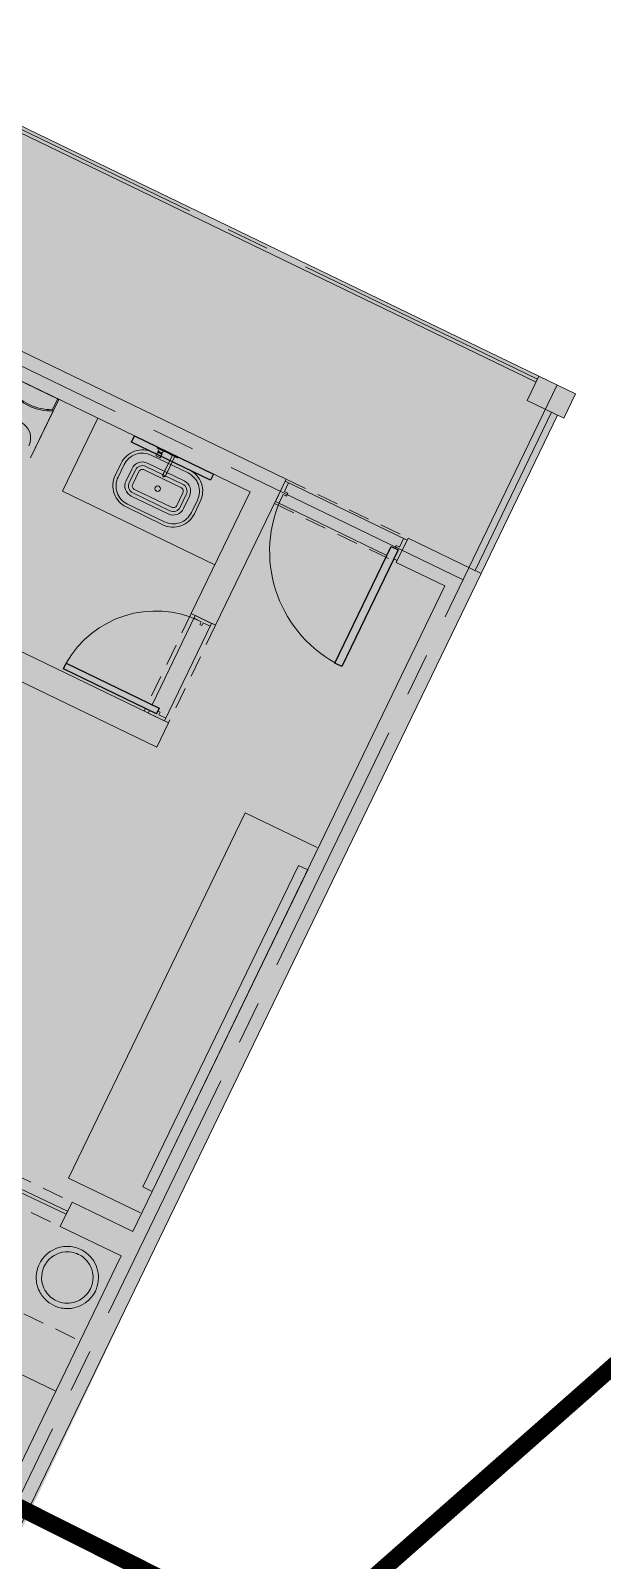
# Model space of a CAD drawing. Header units: metres. Extents: x -466 to 1322, y -1072 to 50.
# Drawn here: x 448.9 to 453.12, y -443.05 to -431.74 of the extents above; entities that cross this region are included whole.
import ezdxf

# ---------------------------------------------------------------- set-up
doc = ezdxf.new("R2010")
doc.units = ezdxf.units.M
for name, pattern in [('B1 P BAJA$0$HIDDEN', [9.525, 6.35, -3.175]), ('CENTER2', [28.575, 19.05, -3.175, 3.175, -3.175]), ('Hidden 1_16_', [0.002381, 0.001587, -0.00079375]), ('OCULTA2', [0.3, 0.2, -0.1])]:
    doc.linetypes.add(name, pattern=pattern)
for name, color, linetype, lineweight in [('A - CANCEL', 2, 'Continuous', 0), ('A - Hatch muros', 4, 'Continuous', 0), ('A - MURO BAJO', 2, 'Continuous', 0), ('A - PROY', 250, 'B1 P BAJA$0$HIDDEN', 0), ('A-ACCESORIOS DE BAÑO', 6, 'Continuous', 0), ('A-DOOR', 2, 'Continuous', 9), ('A-EJES', 61, 'CENTER2', 0), ('A-Fixt', 122, 'Continuous', 5), ('A-MUEBLES', 5, 'Continuous', 0), ('A-MURO INT', 4, 'Continuous', 0)]:
    doc.layers.add(name, color=color, linetype=linetype, lineweight=lineweight)
for name, color, linetype in [('A-MIRROR', 8, 'Continuous'), ('A-PUERTA', 2, 'Continuous'), ('Poligono Fisico', 3, 'Continuous')]:
    doc.layers.add(name, color=color, linetype=linetype)
doc.layers.add('Hatch Exterior', color=7, linetype='Continuous', lineweight=0, true_color=0xa99b89)
doc.layers.add('Hatch Interior', color=7, linetype='Continuous', lineweight=0, true_color=0xaf6350)

# ---------------------------------------------------------------- blocks, each defined once
blk = doc.blocks.new('JVAS_Puerta - 0_90 X 2_10-V18-Planta Baja')
at = {"color": 0}
for p, q in [((-0.425, -0.0425), (-0.425, -0.9025)), ((-0.374, -0.0425), (-0.425, -0.0425)), ((-0.374, -0.9025), (-0.374, -0.0425)), ((-0.425, -0.9025), (-0.374, -0.9025))]:
    blk.add_line(p, q, dxfattribs=at)
at = {"layer": 'A - PROY', "color": 18, "linetype": 'Continuous', "ltscale": 100, "true_color": 0x000000}
blk.add_arc((-0.425, -0.0525), 0.85, 273.43981, 0, dxfattribs=at)
at = {"layer": 'A-DOOR', "color": 253, "linetype": 'Continuous', "ltscale": 100}
for p, q in [((-0.45, 0.0425), (0.45, 0.0425)), ((-0.374, -0.1075), (0.45, -0.1075))]:
    blk.add_line(p, q, dxfattribs=at)
at = {"layer": 'A-DOOR'}
for p, q in [((-0.425, 0.0425), (-0.45, 0.0425)), ((-0.45, 0.0425), (-0.45, -0.1075)), ((-0.425, -0.0225), (-0.425, 0.0425)), ((0.45, 0.0425), (0.425, 0.0425)), ((0.425, 0.0425), (0.425, -0.0225)), ((0.45, -0.1075), (0.45, 0.0425)), ((-0.4, -0.0225), (-0.425, -0.0225)), ((-0.425, -0.1075), (-0.425, -0.0425)), ((-0.425, -0.0425), (-0.4, -0.0425)), ((-0.4, -0.0425), (-0.4, -0.0225)), ((0.425, -0.0225), (0.4, -0.0225)), ((0.4, -0.0225), (0.4, -0.0425)), ((0.4, -0.0425), (0.425, -0.0425)), ((0.425, -0.0425), (0.425, -0.1075)), ((-0.45, -0.1075), (-0.425, -0.1075)), ((0.425, -0.1075), (0.45, -0.1075))]:
    blk.add_line(p, q, dxfattribs=at)
blk = doc.blocks.new('monomando powder room')
at = {"layer": 'A-ACCESORIOS DE BAÑO'}
for p, q in [((-98.773, -159.223), (-98.773, -159.222)), ((-98.767, -159.222), (-98.773, -159.222)), ((-98.773, -159.222), (-98.767, -159.222)), ((-98.773, -159.224), (-98.773, -159.223)), ((-98.773, -159.223), (-98.773, -159.223)), ((-98.773, -159.225), (-98.773, -159.224)), ((-98.773, -159.227), (-98.773, -159.225)), ((-98.773, -159.228), (-98.773, -159.227)), ((-98.773, -159.306), (-98.773, -159.228)), ((-98.766, -159.223), (-98.767, -159.222)), ((-98.766, -159.224), (-98.766, -159.223)), ((-98.766, -159.224), (-98.766, -159.223)), ((-98.766, -159.223), (-98.766, -159.223)), ((-98.766, -159.223), (-98.766, -159.223)), ((-98.766, -159.225), (-98.766, -159.224)), ((-98.766, -159.224), (-98.766, -159.224)), ((-98.766, -159.226), (-98.766, -159.224)), ((-98.766, -159.224), (-98.766, -159.224)), ((-98.766, -159.226), (-98.766, -159.225)), ((-98.766, -159.227), (-98.766, -159.226)), ((-98.766, -159.227), (-98.766, -159.226)), ((-98.766, -159.228), (-98.766, -159.227)), ((-98.766, -159.228), (-98.766, -159.227)), ((-98.766, -159.229), (-98.766, -159.228)), ((-98.766, -159.239), (-98.766, -159.228)), ((-98.766, -159.306), (-98.766, -159.228)), ((-98.773, -159.384), (-98.773, -159.306)), ((-98.773, -159.384), (-98.773, -159.306)), ((-98.766, -159.232), (-98.766, -159.229)), ((-98.766, -159.231), (-98.766, -159.23)), ((-98.766, -159.233), (-98.766, -159.231)), ((-98.766, -159.237), (-98.766, -159.232)), ((-98.766, -159.238), (-98.766, -159.233)), ((-98.766, -159.243), (-98.766, -159.237)), ((-98.766, -159.239), (-98.766, -159.238)), ((-98.747, -159.239), (-98.766, -159.239)), ((-98.766, -159.24), (-98.766, -159.239)), ((-98.766, -159.239), (-98.747, -159.239)), ((-98.766, -159.239), (-98.766, -159.239)), ((-98.766, -159.241), (-98.766, -159.24)), ((-98.766, -159.244), (-98.766, -159.241)), ((-98.766, -159.249), (-98.766, -159.243)), ((-98.766, -159.248), (-98.766, -159.244)), ((-98.766, -159.252), (-98.766, -159.248)), ((-98.766, -159.256), (-98.766, -159.249)), ((-98.766, -159.256), (-98.766, -159.252)), ((-98.766, -159.261), (-98.766, -159.256)), ((-98.766, -159.264), (-98.766, -159.256)), ((-98.766, -159.265), (-98.766, -159.261)), ((-98.766, -159.27), (-98.766, -159.264)), ((-98.766, -159.269), (-98.766, -159.265)), ((-98.766, -159.272), (-98.766, -159.269)), ((-98.766, -159.276), (-98.766, -159.27)), ((-98.766, -159.273), (-98.766, -159.272)), ((-98.747, -159.273), (-98.766, -159.273)), ((-98.766, -159.306), (-98.766, -159.273)), ((-98.766, -159.275), (-98.766, -159.273)), ((-98.766, -159.273), (-98.747, -159.273)), ((-98.766, -159.274), (-98.766, -159.273)), ((-98.766, -159.274), (-98.766, -159.273)), ((-98.766, -159.279), (-98.766, -159.275)), ((-98.766, -159.281), (-98.766, -159.276)), ((-98.766, -159.282), (-98.766, -159.279)), ((-98.766, -159.283), (-98.766, -159.281)), ((-98.766, -159.283), (-98.766, -159.282)), ((-98.766, -159.284), (-98.766, -159.283)), ((-98.766, -159.384), (-98.766, -159.306)), ((-98.766, -159.384), (-98.766, -159.306)), ((-98.766, -159.343), (-98.766, -159.306)), ((-98.766, -159.329), (-98.766, -159.328)), ((-98.766, -159.332), (-98.766, -159.329)), ((-98.766, -159.331), (-98.766, -159.33)), ((-98.766, -159.333), (-98.766, -159.331)), ((-98.766, -159.337), (-98.766, -159.332)), ((-98.766, -159.338), (-98.766, -159.333)), ((-98.766, -159.343), (-98.766, -159.337)), ((-98.766, -159.343), (-98.766, -159.338)), ((-98.766, -159.341), (-98.766, -159.34)), ((-98.766, -159.343), (-98.766, -159.341)), ((-98.766, -159.342), (-98.766, -159.342)), ((-98.747, -159.24), (-98.747, -159.239)), ((-98.743, -159.24), (-98.747, -159.24)), ((-98.747, -159.241), (-98.747, -159.24)), ((-98.747, -159.24), (-98.747, -159.24)), ((-98.747, -159.24), (-98.743, -159.24)), ((-98.747, -159.24), (-98.747, -159.24)), ((-98.747, -159.242), (-98.747, -159.24)), ((-98.747, -159.24), (-98.747, -159.24)), ((-98.747, -159.243), (-98.747, -159.241)), ((-98.747, -159.245), (-98.747, -159.242)), ((-98.747, -159.245), (-98.747, -159.243)), ((-98.747, -159.249), (-98.747, -159.245)), ((-98.747, -159.248), (-98.747, -159.245)), ((-98.747, -159.252), (-98.747, -159.248)), ((-98.747, -159.252), (-98.747, -159.249)), ((-98.747, -159.256), (-98.747, -159.252)), ((-98.747, -159.256), (-98.747, -159.252)), ((-98.747, -159.261), (-98.747, -159.256)), ((-98.747, -159.261), (-98.747, -159.256)), ((-98.747, -159.265), (-98.747, -159.261)), ((-98.747, -159.264), (-98.747, -159.261)), ((-98.747, -159.268), (-98.747, -159.264)), ((-98.747, -159.268), (-98.747, -159.265)), ((-98.747, -159.27), (-98.747, -159.268)), ((-98.747, -159.271), (-98.747, -159.268)), ((-98.747, -159.272), (-98.747, -159.27)), ((-98.747, -159.273), (-98.747, -159.271)), ((-98.747, -159.273), (-98.747, -159.272)), ((-98.747, -159.272), (-98.747, -159.272)), ((-98.747, -159.272), (-98.743, -159.272)), ((-98.743, -159.272), (-98.747, -159.272)), ((-98.747, -159.273), (-98.747, -159.273)), ((-98.747, -159.273), (-98.747, -159.273)), ((-98.747, -159.273), (-98.747, -159.273)), ((-98.729, -159.239), (-98.743, -159.239)), ((-98.743, -159.24), (-98.743, -159.239)), ((-98.742, -159.24), (-98.743, -159.239)), ((-98.743, -159.239), (-98.729, -159.239)), ((-98.741, -159.241), (-98.743, -159.24)), ((-98.743, -159.24), (-98.743, -159.24)), ((-98.743, -159.273), (-98.743, -159.272)), ((-98.743, -159.272), (-98.741, -159.272)), ((-98.743, -159.273), (-98.742, -159.273)), ((-98.743, -159.273), (-98.729, -159.273)), ((-98.743, -159.273), (-98.743, -159.273)), ((-98.729, -159.273), (-98.743, -159.273)), ((-98.741, -159.242), (-98.742, -159.24)), ((-98.742, -159.273), (-98.741, -159.271)), ((-98.74, -159.244), (-98.741, -159.242)), ((-98.741, -159.271), (-98.74, -159.268)), ((-98.739, -159.248), (-98.74, -159.244)), ((-98.74, -159.268), (-98.739, -159.265)), ((-98.739, -159.252), (-98.739, -159.248)), ((-98.739, -159.256), (-98.739, -159.252)), ((-98.739, -159.261), (-98.739, -159.256)), ((-98.739, -159.265), (-98.739, -159.261)), ((-98.729, -159.239), (-98.712, -159.239)), ((-98.712, -159.239), (-98.729, -159.239)), ((-98.726, -159.273), (-98.729, -159.273)), ((-98.729, -159.273), (-98.726, -159.273)), ((-98.726, -159.273), (-98.712, -159.273)), ((-98.712, -159.273), (-98.726, -159.273)), ((-98.71, -159.239), (-98.712, -159.239)), ((-98.712, -159.239), (-98.71, -159.239)), ((-98.712, -159.273), (-98.71, -159.273)), ((-98.71, -159.273), (-98.712, -159.273)), ((-98.71, -159.24), (-98.71, -159.239)), ((-98.71, -159.24), (-98.71, -159.24)), ((-98.71, -159.256), (-98.71, -159.24)), ((-98.71, -159.273), (-98.71, -159.256)), ((-98.71, -159.273), (-98.71, -159.273)), ((-98.71, -159.273), (-98.71, -159.273)), ((-98.773, -159.386), (-98.773, -159.384)), ((-98.773, -159.387), (-98.773, -159.386)), ((-98.773, -159.389), (-98.773, -159.387)), ((-98.773, -159.39), (-98.773, -159.389)), ((-98.773, -159.39), (-98.773, -159.39)), ((-98.773, -159.39), (-98.767, -159.39)), ((-98.773, -159.39), (-98.773, -159.39)), ((-98.767, -159.39), (-98.773, -159.39)), ((-98.767, -159.39), (-98.766, -159.39)), ((-98.766, -159.343), (-98.766, -159.342)), ((-98.766, -159.349), (-98.766, -159.343)), ((-98.765, -159.344), (-98.766, -159.343)), ((-98.766, -159.345), (-98.766, -159.343)), ((-98.766, -159.348), (-98.766, -159.345)), ((-98.766, -159.352), (-98.766, -159.348)), ((-98.766, -159.356), (-98.766, -159.349)), ((-98.766, -159.356), (-98.766, -159.352)), ((-98.766, -159.361), (-98.766, -159.356)), ((-98.766, -159.364), (-98.766, -159.356)), ((-98.766, -159.364), (-98.766, -159.361)), ((-98.766, -159.37), (-98.766, -159.364)), ((-98.766, -159.368), (-98.766, -159.364)), ((-98.766, -159.37), (-98.766, -159.368)), ((-98.766, -159.37), (-98.765, -159.369)), ((-98.766, -159.384), (-98.766, -159.37)), ((-98.766, -159.384), (-98.766, -159.37)), ((-98.766, -159.376), (-98.766, -159.37)), ((-98.766, -159.372), (-98.766, -159.37)), ((-98.766, -159.375), (-98.766, -159.37)), ((-98.766, -159.371), (-98.766, -159.37)), ((-98.766, -159.371), (-98.766, -159.371)), ((-98.766, -159.372), (-98.766, -159.372)), ((-98.766, -159.379), (-98.766, -159.375)), ((-98.766, -159.381), (-98.766, -159.376)), ((-98.766, -159.382), (-98.766, -159.379)), ((-98.766, -159.383), (-98.766, -159.381)), ((-98.766, -159.383), (-98.766, -159.382)), ((-98.766, -159.384), (-98.766, -159.383)), ((-98.766, -159.386), (-98.766, -159.384)), ((-98.766, -159.386), (-98.766, -159.384)), ((-98.766, -159.387), (-98.766, -159.386)), ((-98.766, -159.387), (-98.766, -159.386)), ((-98.766, -159.388), (-98.766, -159.387)), ((-98.766, -159.388), (-98.766, -159.387)), ((-98.766, -159.389), (-98.766, -159.388)), ((-98.766, -159.389), (-98.766, -159.388)), ((-98.766, -159.389), (-98.766, -159.389)), ((-98.766, -159.389), (-98.766, -159.389)), ((-98.766, -159.39), (-98.766, -159.389)), ((-98.766, -159.39), (-98.766, -159.389)), ((-98.766, -159.39), (-98.766, -159.39)), ((-98.764, -159.345), (-98.765, -159.344)), ((-98.765, -159.369), (-98.764, -159.368)), ((-98.763, -159.346), (-98.764, -159.345)), ((-98.764, -159.368), (-98.763, -159.367)), ((-98.762, -159.346), (-98.763, -159.346)), ((-98.763, -159.346), (-98.763, -159.346)), ((-98.763, -159.346), (-98.762, -159.346)), ((-98.763, -159.367), (-98.762, -159.367)), ((-98.762, -159.367), (-98.763, -159.367)), ((-98.763, -159.367), (-98.763, -159.367)), ((-98.65, -159.346), (-98.762, -159.346)), ((-98.762, -159.346), (-98.65, -159.346)), ((-98.65, -159.367), (-98.762, -159.367)), ((-98.762, -159.367), (-98.65, -159.367)), ((-98.646, -159.346), (-98.65, -159.346)), ((-98.65, -159.346), (-98.646, -159.346)), ((-98.646, -159.367), (-98.65, -159.367)), ((-98.65, -159.367), (-98.646, -159.367)), ((-98.646, -159.346), (-98.642, -159.346)), ((-98.642, -159.346), (-98.646, -159.346)), ((-98.642, -159.367), (-98.646, -159.367)), ((-98.646, -159.367), (-98.642, -159.367)), ((-98.642, -159.346), (-98.638, -159.346)), ((-98.638, -159.346), (-98.642, -159.346)), ((-98.638, -159.367), (-98.642, -159.367)), ((-98.642, -159.367), (-98.638, -159.367)), ((-98.634, -159.346), (-98.638, -159.346)), ((-98.638, -159.346), (-98.634, -159.346)), ((-98.638, -159.367), (-98.634, -159.367)), ((-98.634, -159.367), (-98.638, -159.367)), ((-98.63, -159.346), (-98.634, -159.346)), ((-98.634, -159.346), (-98.63, -159.346)), ((-98.634, -159.367), (-98.63, -159.367)), ((-98.63, -159.367), (-98.634, -159.367)), ((-98.627, -159.346), (-98.63, -159.346)), ((-98.63, -159.346), (-98.627, -159.346)), ((-98.627, -159.367), (-98.63, -159.367)), ((-98.63, -159.367), (-98.627, -159.367)), ((-98.624, -159.346), (-98.627, -159.346)), ((-98.627, -159.346), (-98.624, -159.346)), ((-98.624, -159.367), (-98.627, -159.367)), ((-98.627, -159.367), (-98.624, -159.367)), ((-98.624, -159.346), (-98.622, -159.346)), ((-98.622, -159.346), (-98.624, -159.346)), ((-98.624, -159.367), (-98.622, -159.367)), ((-98.622, -159.367), (-98.624, -159.367)), ((-98.622, -159.346), (-98.62, -159.346)), ((-98.62, -159.346), (-98.622, -159.346)), ((-98.622, -159.367), (-98.62, -159.367)), ((-98.62, -159.367), (-98.622, -159.367)), ((-98.606, -159.346), (-98.62, -159.346)), ((-98.62, -159.346), (-98.606, -159.346)), ((-98.62, -159.367), (-98.606, -159.367)), ((-98.606, -159.367), (-98.62, -159.367)), ((-98.603, -159.346), (-98.606, -159.346)), ((-98.606, -159.367), (-98.603, -159.367)), ((-98.601, -159.347), (-98.603, -159.346)), ((-98.603, -159.367), (-98.601, -159.366)), ((-98.599, -159.349), (-98.601, -159.347)), ((-98.601, -159.366), (-98.599, -159.364)), ((-98.597, -159.351), (-98.599, -159.349)), ((-98.599, -159.364), (-98.597, -159.362)), ((-98.596, -159.354), (-98.597, -159.351)), ((-98.597, -159.362), (-98.596, -159.359)), ((-98.596, -159.356), (-98.596, -159.354)), ((-98.596, -159.356), (-98.596, -159.354)), ((-98.596, -159.359), (-98.596, -159.356)), ((-98.596, -159.359), (-98.596, -159.356))]:
    blk.add_line(p, q, dxfattribs=at)

msp = doc.modelspace()

# ---------------------------------------------------------------- hatches: boundary and pattern name
at = {"layer": 'A - Hatch muros', "transparency": 33554687}
h = msp.add_hatch(color=256, dxfattribs=at)
h.dxf.hatch_style = 1
h.paths.add_polyline_path([(422.679, -430.243), (426.118, -423.131), (426.658, -423.392), (426.571, -423.572), (426.211, -423.398), (423.904, -428.17), (424.354, -428.387), (424.267, -428.567), (423.817, -428.35), (422.859, -430.33)])
h.paths.add_polyline_path([(429.569, -427.021), (430.352, -425.4), (427.651, -424.095), (427.216, -424.995), (427.036, -424.908), (427.558, -423.827), (433.5, -426.7), (432.978, -427.78), (432.798, -427.693), (433.233, -426.793), (430.532, -425.487), (429.749, -427.108), (432.63, -428.501), (432.543, -428.681), (429.662, -427.288), (428.225, -430.259), (428.675, -430.477), (428.588, -430.657), (428.138, -430.439), (427.181, -432.42), (427.001, -432.333), (427.958, -430.352), (427.508, -430.134), (427.595, -429.954), (428.045, -430.172), (429.482, -427.201), (426.601, -425.808), (426.688, -425.628)])
h.paths.add_polyline_path([(432.46, -432.528), (431.502, -434.509), (431.322, -434.422), (432.28, -432.441), (431.83, -432.224), (431.917, -432.044), (432.367, -432.261), (434.674, -427.49), (434.313, -427.315), (434.401, -427.135), (435.301, -427.571), (435.214, -427.751), (434.854, -427.577), (432.547, -432.348), (432.997, -432.566), (432.91, -432.746)])
h.paths.add_polyline_path([(438.212, -431.199), (438.995, -429.579), (436.294, -428.273), (435.859, -429.173), (435.679, -429.086), (436.201, -428.006), (442.143, -430.879), (441.621, -431.959), (441.441, -431.872), (441.876, -430.972), (439.175, -429.666), (438.392, -431.286), (441.273, -432.679), (441.186, -432.859), (438.305, -431.466), (436.868, -434.437), (437.318, -434.655), (437.231, -434.835), (436.781, -434.618), (435.824, -436.598), (435.644, -436.511), (436.601, -434.53), (436.151, -434.313), (436.238, -434.133), (436.688, -434.35), (438.125, -431.379), (435.244, -429.987), (435.331, -429.807)])
h.paths.add_polyline_path([(443.317, -431.668), (441.01, -436.44), (440.56, -436.222), (440.472, -436.402), (440.923, -436.62), (439.965, -438.6), (440.145, -438.687), (441.103, -436.707), (441.553, -436.924), (441.64, -436.744), (441.19, -436.527), (443.497, -431.755), (443.857, -431.929), (443.944, -431.749), (443.043, -431.314), (442.956, -431.494)])
h.paths.add_polyline_path([(446.855, -435.378), (447.638, -433.757), (444.937, -432.451), (444.502, -433.352), (444.322, -433.265), (444.844, -432.184), (450.786, -435.057), (450.264, -436.137), (450.084, -436.05), (450.519, -435.15), (447.818, -433.844), (447.035, -435.465), (449.916, -436.858), (449.829, -437.038), (446.948, -435.645), (445.511, -438.616), (445.961, -438.834), (445.874, -439.014), (445.424, -438.796), (444.467, -440.777), (444.287, -440.69), (445.244, -438.709), (444.794, -438.491), (444.881, -438.311), (445.331, -438.529), (446.768, -435.558), (443.887, -434.165), (443.974, -433.985)])
h.paths.add_polyline_path([(452.227, -435.753), (451.686, -435.492), (451.599, -435.672), (451.959, -435.846), (449.653, -440.618), (449.204, -440.401), (449.114, -440.58), (449.566, -440.798), (448.608, -442.779), (448.788, -442.866)])
h = msp.add_hatch(color=256, dxfattribs=at)
h.dxf.hatch_style = 1
h.paths.add_polyline_path([(431.034, -423.842), (431.304, -423.972), (431.217, -424.152), (430.947, -424.022)])
h.paths.add_polyline_path([(435.369, -425.937), (435.639, -426.068), (435.552, -426.248), (435.281, -426.117)])
h.paths.add_polyline_path([(439.69, -428.026), (439.96, -428.157), (439.873, -428.337), (439.603, -428.207)])
h.paths.add_polyline_path([(444.011, -430.116), (444.282, -430.246), (444.195, -430.426), (443.924, -430.296)])
h.paths.add_polyline_path([(448.333, -432.205), (448.603, -432.336), (448.516, -432.516), (448.246, -432.385)])
h.paths.add_polyline_path([(452.654, -434.294), (452.925, -434.425), (452.837, -434.605), (452.567, -434.474)])
at = {"layer": 'Hatch Exterior', "transparency": 33554687}
h = msp.add_hatch(color=256, dxfattribs=at)
h.dxf.hatch_style = 1
h.paths.add_polyline_path([(422.679, -430.243), (427.181, -432.42), (431.502, -434.509), (448.805, -442.874), (449.746, -440.885), (423.817, -428.35), (423.637, -428.263)])
at = {"layer": 'Hatch Interior', "transparency": 33554687}
h = msp.add_hatch(color=256, dxfattribs=at)
h.dxf.hatch_style = 1
edge = h.paths.add_edge_path()
edge.add_line((417.738, -422.606), (419.386, -424.817))
edge.add_arc((419.72, -425.432), 0.7, 36.6996, 118.5178, ccw=False)
edge.add_line((420.281, -425.014), (421.644, -423.998))
edge.add_line((421.644, -423.998), (425.111, -425.674))
edge.add_line((425.111, -425.674), (423.817, -428.35))
edge.add_line((423.817, -428.35), (449.746, -440.885))
edge.add_line((449.746, -440.885), (452.227, -435.753))
edge.add_line((452.227, -435.753), (452.879, -434.403))
edge.add_line((452.879, -434.403), (426.278, -421.542))
edge.add_line((426.278, -421.542), (424.968, -419.836))
edge.add_line((424.968, -419.836), (443.848, -405.764))
edge.add_line((443.848, -405.764), (442.653, -404.16))
edge.add_line((442.653, -404.16), (449.19, -399.288))
edge.add_line((449.19, -399.288), (446.082, -395.119))
edge.add_line((446.082, -395.119), (408.291, -423.287))
edge.add_line((408.291, -423.287), (413.467, -425.79))
edge.add_line((413.467, -425.79), (417.738, -422.606))

# ---------------------------------------------------------------- linework, layer by layer
at = {"layer": 'A - CANCEL'}
msp.add_lwpolyline([(445.918, -438.924), (449.17, -440.468), (449.159, -440.491), (448.617, -440.233), (448.638, -440.188), (448.097, -439.931), (448.075, -439.976), (447.533, -439.718)], dxfattribs=at)
at = {"layer": 'A - MURO BAJO', "ltscale": 0.05}
for points in [[(452.654, -434.294), (444.282, -430.246)], [(452.633, -434.339), (448.581, -432.381)], [(452.182, -435.732), (452.747, -434.561)], [(452.227, -435.753), (452.792, -434.583)], [(450.258, -435.69), (449.132, -435.146), (449.394, -434.606)]]:
    msp.add_lwpolyline(points, dxfattribs=at)
at = {"layer": 'A - PROY', "color": 250, "linetype": 'Hidden 1_16_', "ltscale": 100}
msp.add_line((445.12, -439.425), (449.262, -441.427), dxfattribs=at)
for points in [[(450.786, -435.057), (451.686, -435.492)], [(450.699, -435.237), (451.599, -435.672)], [(450.084, -436.05), (449.736, -436.771)], [(450.264, -436.137), (449.916, -436.858)], [(445.961, -438.834), (449.204, -440.401)], [(445.874, -439.014), (449.114, -440.58)]]:
    msp.add_lwpolyline(points, dxfattribs=at)
at = {"layer": 'A-EJES', "ltscale": 0.1}
for p, q in [((452.644, -434.317), (412.753, -415.031)), ((452.093, -435.8), (411.329, -416.092)), ((452.789, -434.359), (446.899, -446.544))]:
    msp.add_line(p, q, dxfattribs=at)
at = {"layer": 'A-Fixt'}
for p, q in [((448.781, -434.31), (449.106, -434.467)), ((448.943, -434.388), (448.781, -434.31)), ((449.106, -434.467), (448.897, -434.899)), ((449.106, -434.467), (448.943, -434.388)), ((449.097, -434.462), (449.057, -434.544)), ((449.064, -434.552), (449.106, -434.467)), ((448.897, -434.899), (449.064, -434.552))]:
    msp.add_line(p, q, dxfattribs=at)
for points in [[(449.603, -435.262), (449.875, -435.394, 0.414214), (450.107, -435.313), (450.151, -435.221, 0.414214), (450.071, -434.989), (449.798, -434.857, 0.414214), (449.566, -434.938), (449.522, -435.03, 0.414214)], [(449.613, -435.241), (449.885, -435.372, 0.414214), (450.085, -435.303), (450.13, -435.211, 0.414214), (450.06, -435.011), (449.788, -434.879, 0.414214), (449.588, -434.949), (449.543, -435.041, 0.414214)], [(449.641, -435.182), (449.914, -435.314, 0.414214), (450.027, -435.274), (450.071, -435.182, 0.414214), (450.032, -435.069), (449.76, -434.938, 0.414214), (449.647, -434.977), (449.602, -435.069, 0.414214)], [(449.653, -435.158), (449.925, -435.29, 0.414214), (450.003, -435.263), (450.047, -435.171, 0.414214), (450.02, -435.093), (449.748, -434.962, 0.414214), (449.671, -434.989), (449.626, -435.081, 0.414214)], [(449.665, -435.133), (449.937, -435.264, 0.414214), (449.977, -435.251), (450.022, -435.158, 0.414214), (450.008, -435.118), (449.736, -434.987, 0.414214), (449.696, -435.001), (449.651, -435.093, 0.414214)]]:
    msp.add_lwpolyline(points, format="xyb", close=True, dxfattribs=at)
msp.add_circle((449.836, -435.127), 0.02, dxfattribs=at)
for centre, radius, start, end in [((449.049, -434.17), 0.382, 216.1259, 272.2708), ((449.053, -434.161), 0.382, 217.8105, 270.5861), ((448.767, -434.753), 0.13, 334.1983, 154.1983)]:
    msp.add_arc(centre, radius, start, end, dxfattribs=at)
at = {"layer": 'A-MIRROR'}
msp.add_lwpolyline([(450.249, -435.019), (450.227, -435.065), (449.642, -434.782), (449.664, -434.737)], close=True, dxfattribs=at)
at = {"layer": 'A-MUEBLES'}
for p, q in [((449.177, -440.223), (450.483, -437.522)), ((450.483, -437.522), (451.014, -437.779)), ((449.727, -440.289), (450.876, -437.912)), ((450.945, -437.945), (449.796, -440.322)), ((450.876, -437.912), (450.945, -437.945)), ((449.709, -440.48), (449.177, -440.223)), ((449.796, -440.322), (449.727, -440.289)), ((448.802, -441.663), (449.082, -441.798))]:
    msp.add_line(p, q, dxfattribs=at)
at = {"layer": 'A-MUEBLES', "lineweight": 0}
for start, end in [(77.0889, 182.8163), (51.784, 77.0889), (334.1793, 51.784), (182.8163, 209.5639), (209.5639, 220.6944), (220.6944, 231.2696), (231.2696, 237.2562), (237.2562, 256.5745), (267.6641, 305.5422), (305.5422, 334.1793), (256.5745, 267.6641)]:
    msp.add_arc((449.168, -440.958), 0.23, start, end, dxfattribs=at)
at = {"layer": 'A-MUEBLES', "color": 254, "lineweight": 0}
for start, end in [(79.7764, 189.8971), (64.1793, 79.7764), (49.2328, 64.1793), (334.1793, 49.1793), (189.8971, 228.5821), (298.4614, 334.1793), (228.5821, 259.1257), (259.1793, 298.4614)]:
    msp.add_arc((449.168, -440.958), 0.19, start, end, dxfattribs=at)
at = {"layer": 'A-MURO INT'}
for points in [[(444.844, -432.184), (450.786, -435.057), (450.264, -436.137), (450.084, -436.05), (450.519, -435.15), (447.818, -433.844)], [(452.654, -434.294), (452.925, -434.425), (452.837, -434.605), (452.567, -434.474), (452.654, -434.294)], [(447.035, -435.465), (449.916, -436.858), (449.829, -437.038), (446.948, -435.645)]]:
    msp.add_lwpolyline(points, dxfattribs=at)
msp.add_lwpolyline([(452.227, -435.753), (451.686, -435.492), (451.599, -435.672), (451.959, -435.846), (449.653, -440.618), (449.204, -440.401), (449.114, -440.58), (449.566, -440.798), (448.608, -442.779), (448.788, -442.866)], close=True, dxfattribs=at)
at = {"layer": 'Poligono Fisico', "color": 5, "linetype": 'OCULTA2', "const_width": 0.125}
msp.add_lwpolyline([(450.856, -443.682), (409.06, -422.714), (450.464, -391.853), (465.813, -430.501)], close=True, dxfattribs=at)

# ---------------------------------------------------------------- block references
at = {"layer": 'A-Fixt', "xscale": -1, "rotation": 64.1983439895854}
msp.add_blockref('monomando powder room', (263.495, -454.443), dxfattribs=at)
at = {"layer": 'A-PUERTA'}
for p, xscale, yscale, zscale, rotation in [((451.208, -435.332), -1.111111111111195, 1.111111111111195, 1.111111111111195, 334.1983439835433), ((450.026, -436.467), -0.8888888888888831, 0.888888888888883, 0.888888888888883, 244.1983439835417)]:
    msp.add_blockref('JVAS_Puerta - 0_90 X 2_10-V18-Planta Baja', p, dxfattribs=dict(at, xscale=xscale, yscale=yscale, zscale=zscale, rotation=rotation))

doc.saveas('drawing.dxf')
